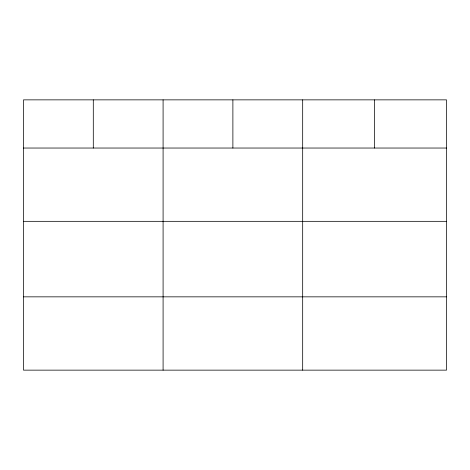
<?xml version="1.0" encoding="UTF-8"?>
<svg xmlns="http://www.w3.org/2000/svg" width="470" height="470" viewBox="0 0 470 470"><rect width="100%" height="100%" fill="white"/><g stroke="black" fill="none" stroke-linecap="round" stroke-linejoin="round"><path stroke-width="0.7" d="M446.5 221.329L446.5 99.857L23.5 99.857L23.5 370.143L446.5 370.143L446.5 221.329L23.5 221.329M23.5 148.038L446.5 148.038M23.5 296.846L446.5 296.846M374.59 99.857L374.59 148.038M302.68 99.857L302.68 370.143M232.885 99.857L232.885 148.038M163.09 99.857L163.09 370.143M93.295 99.857L93.295 148.038"/></g></svg>
